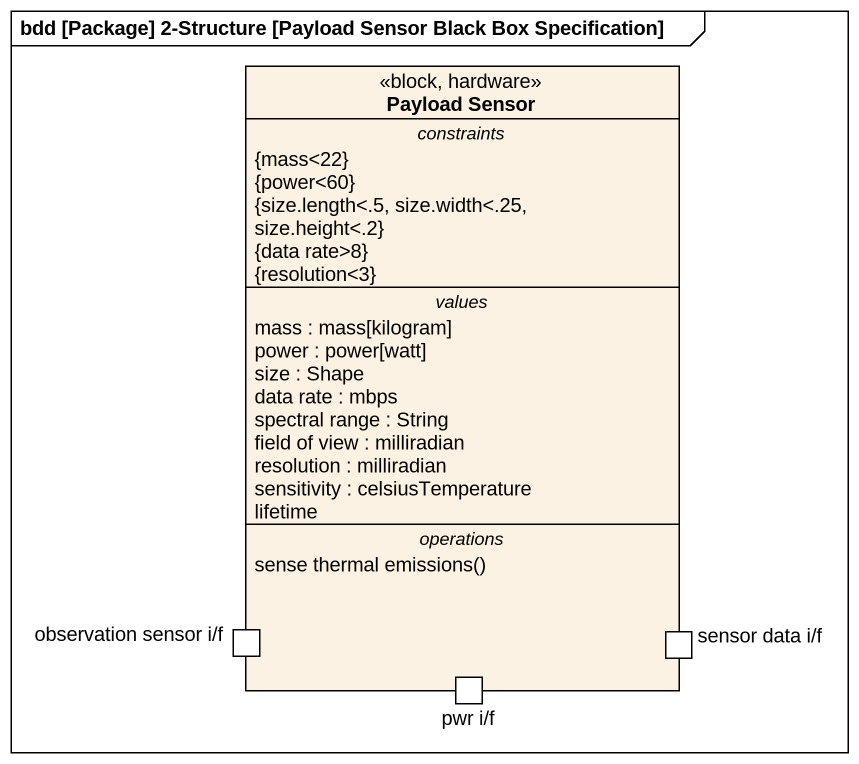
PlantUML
@startuml
mainframe bdd [Package] 2-Structure [Payload Sensor Black Box Specification]
hide circle
hide empty members
class "Payload Sensor" as Payload_Sensor <<block, hardware>> {
  -- constraints --
  {mass<22}
  {power<60}
  {size.length<.5, size.width<.25, size.height<.2}
  {data rate>8}
  {resolution<3}
  -- values --
  mass : mass[kilogram]
  power : power[watt]
  size : Shape
  data rate : mbps
  spectral range : String
  field of view : milliradian
  resolution : milliradian
  sensitivity : celsiusTemperature
  lifetime
  -- operations --
  sense thermal emissions()
  -- ports --
  observation sensor i/f
  sensor data i/f
  pwr i/f
}
@enduml
